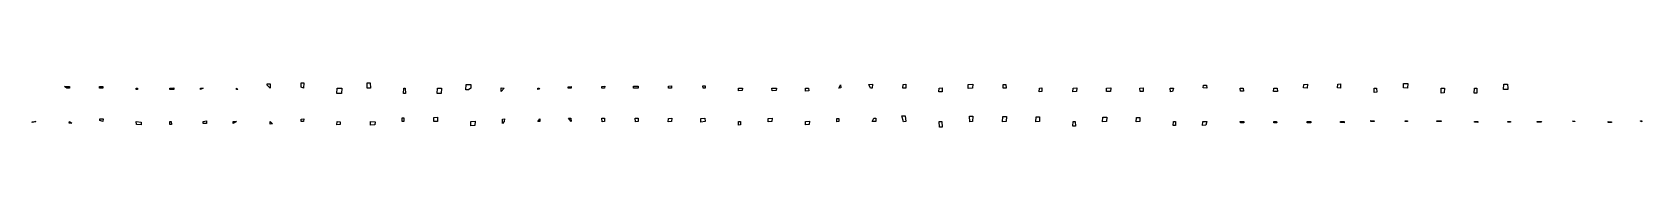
# Model space of a CAD drawing. Extents: x -112 to 48002, y 832 to 2159.
import ezdxf

# ---------------------------------------------------------------- set-up
doc = ezdxf.new("R2010")
doc.units = 0

msp = doc.modelspace()

# ---------------------------------------------------------------- linework, layer by layer
for points in [[(1000, 2000, 0), (925.66635, 1999.07437, 0), (852.88229, 2046.25831, 0), (1000.50606, 2046.30956, 0), (1000, 2000, 0), (1000, 2000, 0)], [(2000, 2000, 0), (1901.08294, 1998.76825, 0), (1901.589, 2045.07781, 0), (1998.07971, 2045.11131, 0), (2000, 2000, 0), (2000, 2000, 0)], [(3000, 2000, 0), (3034.49088, 2000.4295, 0), (3036.41116, 1955.31818, 0), (2996.5185, 1955.30433, 0), (3000, 2000, 0), (3000, 2000, 0)], [(4000, 2000, 0), (4124.33499, 2006.46872, 0), (4120.85349, 1961.77306, 0), (3998.20994, 1961.73048, 0), (4000, 2000, 0), (4000, 2000, 0)], [(5000, 2000, 0), (4921.65368, 1961.70389, 0), (4923.44373, 1999.97342, 0), (5000, 2000, 0), (5000, 2000, 0)], [(6000, 2000, 0), (6030.75855, 1957.21894, 0), (5997.96156, 1957.12011, 0), (6000, 2000, 0), (6000, 2000, 0)], [(7000, 2000, 0), (6908.58484, 2087.25568, 0), (6910.62327, 2130.13557, 0), (6999.75519, 2130.40415, 0), (7000, 2000, 0), (7000, 2000, 0)], [(8000, 2000, 0), (7928.52022, 2027.33369, 0), (7928.2754, 2157.73784, 0), (8010.09228, 2157.98438, 0), (8000, 2000, 0), (8000, 2000, 0)], [(9000, 2000, 0), (9147.62377, 2000.05125, 0), (9137.53149, 1842.06688, 0), (8998.26956, 1841.64725, 0), (9000, 2000, 0), (9000, 2000, 0)], [(10000, 2000, 0), (9903.50929, 1999.96649, 0), (9905.23973, 2158.31926, 0), (9993.2494, 2158.58445, 0), (10000, 2000, 0), (10000, 2000, 0)], [(11000, 2000, 0), (11039.89267, 2000.01385, 0), (11046.64327, 1841.4294, 0), (10987.63453, 1841.25159, 0), (11000, 2000, 0), (11000, 2000, 0)], [(12000, 2000, 0), (12122.64354, 2000.04259, 0), (12110.27808, 1841.29418, 0), (11992.55994, 1840.93946, 0), (12000, 2000, 0), (12000, 2000, 0)], [(13000, 2000, 0), (12930.51202, 1949.87915, 0), (12853.95575, 1949.85258, 0), (12861.39581, 2108.91312, 0), (12995.05337, 2109.31586, 0), (13000, 2000, 0), (13000, 2000, 0)], [(14000, 2000, 0), (13907.487, 1894.22209, 0), (13902.54038, 2003.53796, 0), (14000, 2000, 0), (14000, 2000, 0)], [(15000, 2000, 0), (15032.79698, 2000.09883, 0), (15055.00367, 1962.57316, 0), (14998.04092, 1958.78934, 0), (15000, 2000, 0), (15000, 2000, 0)], [(16000, 2000, 0), (15910.86808, 1999.73142, 0), (15912.82716, 2040.94208, 0), (15999.91228, 2046.72682, 0), (16000, 2000, 0), (16000, 2000, 0)], [(17000, 2000, 0), (16918.18313, 1999.75347, 0), (16918.09541, 2046.48028, 0), (17003.33092, 2052.14215, 0), (17000, 2000, 0), (17000, 2000, 0)], [(18000, 2000, 0), (17860.73807, 1999.58036, 0), (17864.06899, 2051.72252, 0), (18000.66436, 2060.79604, 0), (18000, 2000, 0), (18000, 2000, 0)], [(19000, 2000, 0), (18911.99034, 1999.7348, 0), (18912.6547, 2060.53083, 0), (18997.18431, 2066.14582, 0), (19000, 2000, 0), (19000, 2000, 0)], [(20000, 2000, 0), (19940.99126, 1999.82219, 0), (19938.17557, 2065.96801, 0), (20005.48676, 2070.43924, 0), (20000, 2000, 0), (20000, 2000, 0)], [(21000, 2000, 0), (21117.71814, 2000.35472, 0), (21112.23138, 1929.91548, 0), (20996.36178, 1922.2187, 0), (21000, 2000, 0), (21000, 2000, 0)], [(22000, 2000, 0), (22133.65756, 2000.40274, 0), (22130.01935, 1922.62144, 0), (22003.88059, 1914.24252, 0), (22000, 2000, 0), (22000, 2000, 0)], [(23000, 2000, 0), (23097.13114, 2000.29268, 0), (23101.01173, 1914.53521, 0), (23007.85929, 1908.34744, 0), (23000, 2000, 0), (23000, 2000, 0)], [(24000, 2000, 0), (24049.80642, 2095.48307, 0), (24057.66571, 2003.83051, 0), (24000, 2000, 0), (24000, 2000, 0)], [(25000, 2000, 0), (24943.03725, 1996.21618, 0), (24900.36181, 2109.40039, 0), (25005.47297, 2115.12793, 0), (25000, 2000, 0), (25000, 2000, 0)], [(26000, 2000, 0), (25912.91488, 1994.21527, 0), (25918.38786, 2109.3432, 0), (25999.7864, 2113.77863, 0), (26000, 2000, 0), (26000, 2000, 0)], [(27000, 2000, 0), (27085.23551, 2005.66187, 0), (27085.44911, 1891.88325, 0), (26992.77073, 1886.83318, 0), (27000, 2000, 0), (27000, 2000, 0)], [(28000, 2000, 0), (27863.40462, 1990.92649, 0), (27870.63389, 2104.0933, 0), (28001.21526, 2111.20872, 0), (28000, 2000, 0), (28000, 2000, 0)], [(29000, 2000, 0), (28915.47038, 1994.38501, 0), (28916.68565, 2105.59373, 0), (28995.3227, 2109.87869, 0), (29000, 2000, 0), (29000, 2000, 0)], [(30000, 2000, 0), (30067.31119, 2004.47123, 0), (30071.98849, 1894.59254, 0), (29991.4476, 1890.20384, 0), (30000, 2000, 0), (30000, 2000, 0)], [(31000, 2000, 0), (31115.8696, 2007.69678, 0), (31107.3172, 1897.90062, 0), (30994.93787, 1891.77704, 0), (31000, 2000, 0), (31000, 2000, 0)], [(32000, 2000, 0), (32126.13875, 2008.37892, 0), (32121.07662, 1900.15596, 0), (32004.80471, 1893.82027, 0), (32000, 2000, 0), (32000, 2000, 0)], [(33000, 2000, 0), (33093.15245, 2006.18776, 0), (33097.95716, 1900.00804, 0), (33008.99011, 1895.1602, 0), (33000, 2000, 0), (33000, 2000, 0)], [(34000, 2000, 0), (33973.57588, 1893.91877, 0), (33915.91018, 1890.08825, 0), (33906.92008, 1994.92805, 0), (34000, 2000, 0), (34000, 2000, 0)], [(35000, 2000, 0), (34894.97121, 2003.37451, 0), (34899.44985, 2082.04341, 0), (34992.52978, 2087.11536, 0), (35000, 2000, 0), (35000, 2000, 0)], [(36000, 2000, 0), (36085.78295, 1997.24385, 0), (36093.25318, 1910.12849, 0), (36004.28613, 1905.28064, 0), (36000, 2000, 0), (36000, 2000, 0)], [(37000, 2000, 0), (37107.09798, 1996.55901, 0), (37111.38411, 1901.83965, 0), (36995.11219, 1895.50396, 0), (37000, 2000, 0), (37000, 2000, 0)], [(38000, 2000, 0), (37891.62066, 2003.48216, 0), (37896.50846, 2107.97819, 0), (38008.88779, 2114.10177, 0), (38000, 2000, 0), (38000, 2000, 0)], [(39000, 2000, 0), (38905.39805, 2003.0395, 0), (38914.28583, 2117.14128, 0), (38994.82672, 2121.52997, 0), (39000, 2000, 0), (39000, 2000, 0)], [(40000, 2000, 0), (40072.0636, 1997.68464, 0), (40077.23687, 1876.15467, 0), (39998.59983, 1871.86972, 0), (40000, 2000, 0), (40000, 2000, 0)], [(41000, 2000, 0), (40876.91079, 2003.95478, 0), (40878.31096, 2132.08507, 0), (41008.89234, 2139.20048, 0), (41000, 2000, 0), (41000, 2000, 0)], [(42000, 2000, 0), (42101.84765, 1996.7277, 0), (42092.95532, 1857.52722, 0), (42000.27695, 1852.47715, 0), (42000, 2000, 0), (42000, 2000, 0)], [(43000, 2000, 0), (43073.78508, 1997.62933, 0), (43074.06203, 1850.10649, 0), (42992.66348, 1845.67106, 0), (43000, 2000, 0), (43000, 2000, 0)], [(44000, 2000, 0), (43997.84655, 1956.1654, 0), (43872.25592, 1960.20055, 0), (43879.59245, 2114.52949, 0), (43984.70362, 2120.25703, 0), (44000, 2000, 0), (44000, 2000, 0)], [(0, 1000, 0), (-111.96801, 974.48568, 0), (-110.08738, 998.62915, 0), (0, 1000, 0), (0, 1000, 0)], [(1000, 1000, 0), (1069.95938, 950.2595, 0), (997.79017, 952.75622, 0), (1000, 1000, 0), (1000, 1000, 0)], [(2000, 1000, 0), (1907.33235, 1034.86912, 0), (1909.54218, 1082.1129, 0), (2006.13576, 1078.77121, 0), (2000, 1000, 0), (2000, 1000, 0)], [(3000, 1000, 0), (3150.30729, 983.62478, 0), (3144.17152, 904.85357, 0), (3003.84353, 909.70828, 0), (3000, 1000, 0), (3000, 1000, 0)], [(4000, 1000, 0), (4046.93573, 1004.23536, 0), (4050.77926, 913.94364, 0), (3999.07914, 915.73222, 0), (4000, 1000, 0), (4000, 1000, 0)], [(5000, 1000, 0), (5100.32208, 1024.69486, 0), (5099.40122, 940.42708, 0), (4996.42198, 943.98969, 0), (5000, 1000, 0), (5000, 1000, 0)], [(6000, 1000, 0), (5894.015, 947.53251, 0), (5897.59303, 1003.54281, 0), (6000, 1000, 0), (6000, 1000, 0)], [(7000, 1000, 0), (7075.74823, 934.77562, 0), (7003.23447, 928.5213, 0), (7000, 1000, 0), (7000, 1000, 0)], [(8000, 1000, 0), (7927.83079, 1002.49672, 0), (7924.59632, 1073.97542, 0), (8003.77966, 1080.80498, 0), (8000, 1000, 0), (8000, 1000, 0)], [(9000, 1000, 0), (9096.59359, 996.6583, 0), (9092.81394, 915.85332, 0), (8992.77342, 907.22482, 0), (9000, 1000, 0), (9000, 1000, 0)], [(10000, 1000, 0), (10140.32799, 995.1453, 0), (10133.10141, 902.37012, 0), (10004.62759, 891.28925, 0), (10000, 1000, 0), (10000, 1000, 0)], [(11000, 1000, 0), (10948.29989, 1001.78859, 0), (10943.6723, 1110.49933, 0), (11001.26179, 1115.46643, 0), (11000, 1000, 0), (11000, 1000, 0)], [(12000, 1000, 0), (11897.02075, 1003.5626, 0), (11898.28254, 1119.02904, 0), (12008.20943, 1128.51024, 0), (12000, 1000, 0), (12000, 1000, 0)], [(13000, 1000, 0), (13126.7932, 1014.11358, 0), (13118.58378, 885.60334, 0), (13000.23392, 875.39566, 0), (13000, 1000, 0), (13000, 1000, 0)], [(14000, 1000, 0), (13941.60103, 949.25496, 0), (13941.36711, 1073.85929, 0), (14003.76699, 1079.24129, 0), (14000, 1000, 0), (14000, 1000, 0)], [(15000, 1000, 0), (15066.13347, 1084.6204, 0), (15062.36649, 1005.37911, 0), (15000, 1000, 0), (15000, 1000, 0)], [(16000, 1000, 0), (15923.44805, 1102.85287, 0), (15990.77856, 1107.53748, 0), (16000, 1000, 0), (16000, 1000, 0)], [(17000, 1000, 0), (16927.48623, 993.74568, 0), (16918.2648, 1101.28317, 0), (16995.17472, 1106.63427, 0), (17000, 1000, 0), (17000, 1000, 0)], [(18000, 1000, 0), (17920.81667, 993.17044, 0), (17915.99139, 1099.8047, 0), (18004.95791, 1105.99467, 0), (18000, 1000, 0), (18000, 1000, 0)], [(19000, 1000, 0), (18899.95948, 991.3715, 0), (18904.91739, 1097.36617, 0), (19008.14363, 1104.54827, 0), (19000, 1000, 0), (19000, 1000, 0)], [(20000, 1000, 0), (19871.52618, 988.91913, 0), (19879.66981, 1093.46739, 0), (19995.67771, 1101.5388, 0), (20000, 1000, 0), (20000, 1000, 0)], [(21000, 1000, 0), (21057.58948, 1004.9671, 0), (21061.91178, 903.4283, 0), (20998.89678, 899.04395, 0), (21000, 1000, 0), (21000, 1000, 0)], [(22000, 1000, 0), (21890.07312, 990.5188, 0), (21891.17634, 1091.47486, 0), (22006.35548, 1099.48859, 0), (22000, 1000, 0), (22000, 1000, 0)], [(23000, 1000, 0), (23118.34986, 1010.20768, 0), (23111.99438, 910.71908, 0), (23000.18221, 902.93961, 0), (23000, 1000, 0), (23000, 1000, 0)], [(24000, 1000, 0), (23937.60013, 994.61801, 0), (23937.41791, 1091.6784, 0), (24004.58037, 1096.35131, 0), (24000, 1000, 0), (24000, 1000, 0)], [(25000, 1000, 0), (25047.23618, 1098.27927, 0), (25109.60268, 1103.65838, 0), (25105.0223, 1007.30707, 0), (25000, 1000, 0), (25000, 1000, 0)], [(26000, 1000, 0), (25932.66949, 995.31539, 0), (25879.10844, 1174.03639, 0), (25985.15043, 1173.17104, 0), (26000, 1000, 0), (26000, 1000, 0)], [(27000, 1000, 0), (27076.90992, 1005.35111, 0), (27091.75949, 832.18007, 0), (27007.56289, 832.86715, 0), (27000, 1000, 0), (27000, 1000, 0)], [(28000, 1000, 0), (27911.03348, 993.81004, 0), (27903.4706, 1160.94289, 0), (28007.4884, 1160.09405, 0), (28000, 1000, 0), (28000, 1000, 0)], [(29000, 1000, 0), (28896.77376, 992.8179, 0), (28904.26215, 1152.91196, 0), (29011.84246, 1152.03405, 0), (29000, 1000, 0), (29000, 1000, 0)], [(30000, 1000, 0), (29883.9921, 991.9286, 0), (29895.83456, 1143.96265, 0), (29993.90588, 1143.16235, 0), (30000, 1000, 0), (30000, 1000, 0)], [(31000, 1000, 0), (31063.015, 1004.38435, 0), (31069.10912, 861.22201, 0), (30998.48976, 861.7983, 0), (31000, 1000, 0), (31000, 1000, 0)], [(32000, 1000, 0), (31884.82086, 991.98626, 0), (31886.33109, 1130.18797, 0), (32008.25304, 1129.19303, 0), (32000, 1000, 0), (32000, 1000, 0)], [(33000, 1000, 0), (32888.18783, 992.22052, 0), (32896.44087, 1121.41355, 0), (32999.77366, 1120.57031, 0), (33000, 1000, 0), (33000, 1000, 0)], [(34000, 1000, 0), (34067.16246, 1004.67292, 0), (34067.3888, 884.10261, 0), (33994.51871, 884.69726, 0), (34000, 1000, 0), (34000, 1000, 0)], [(35000, 1000, 0), (34974.84907, 893.02186, 0), (34869.82676, 885.7148, 0), (34875.30805, 1001.01754, 0), (35000, 1000, 0), (35000, 1000, 0)], [(36000, 1000, 0), (36106.04199, 999.13465, 0), (36108.18934, 959.7681, 0), (36003.16055, 963.14261, 0), (36000, 1000, 0), (36000, 1000, 0)], [(37000, 1000, 0), (37084.1966, 999.31292, 0), (37087.35715, 962.45553, 0), (37001.5742, 965.21168, 0), (37000, 1000, 0), (37000, 1000, 0)], [(38000, 1000, 0), (38104.0178, 999.15117, 0), (38105.592, 964.36285, 0), (37998.49403, 967.80384, 0), (38000, 1000, 0), (38000, 1000, 0)], [(39000, 1000, 0), (39107.58031, 999.1221, 0), (39106.07433, 966.92593, 0), (38997.69499, 970.40809, 0), (39000, 1000, 0), (39000, 1000, 0)], [(40000, 1000, 0), (39901.92868, 1000.80031, 0), (39904.2337, 1030.39222, 0), (39998.83566, 1027.35272, 0), (40000, 1000, 0), (40000, 1000, 0)], [(41000, 1000, 0), (40929.38065, 1000.57628, 0), (40928.2163, 1027.929, 0), (41000.2799, 1025.61364, 0), (41000, 1000, 0), (41000, 1000, 0)], [(42000, 1000, 0), (41878.07805, 1000.99494, 0), (41878.35795, 1026.60858, 0), (42001.44716, 1022.6538, 0), (42000, 1000, 0), (42000, 1000, 0)], [(43000, 1000, 0), (43103.33278, 999.15676, 0), (43101.88562, 976.50295, 0), (43000.03797, 979.77526, 0), (43000, 1000, 0), (43000, 1000, 0)], [(44000, 1000, 0), (44072.87009, 999.40535, 0), (44072.90806, 979.18061, 0), (43999.12298, 981.55127, 0), (44000, 1000, 0), (44000, 1000, 0)], [(45000, 1000, 0), (44998.22432, 984.56887, 0), (44873.53236, 985.58642, 0), (44874.40938, 1004.03514, 0), (45000, 1000, 0), (45000, 1000, 0)], [(46000, 1000, 0), (45925.86862, 1017.58482, 0), (46000.20228, 1018.51044, 0), (46000, 1000, 0), (46000, 1000, 0)], [(47000, 1000, 0), (47100.20936, 994.13563, 0), (47100.00708, 975.62519, 0), (47001.09002, 974.39344, 0), (47000, 1000, 0), (47000, 1000, 0)], [(48000, 1000, 0), (47968.47977, 998.10741, 0), (47967.38974, 1023.71397, 0), (48001.88062, 1024.14347, 0), (48000, 1000, 0), (48000, 1000, 0)]]:
    msp.add_polyline3d(points)

doc.saveas('drawing.dxf')
